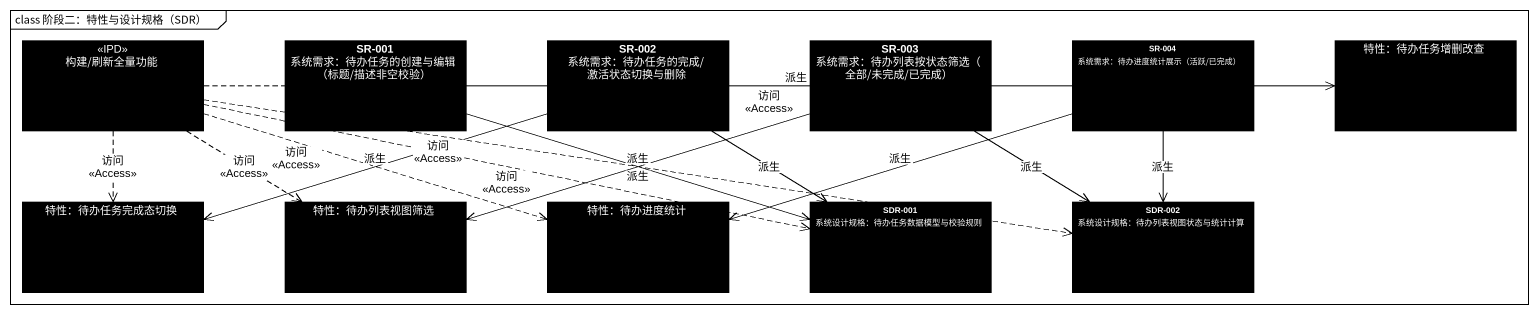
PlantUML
@startuml
mainframe class 阶段二：特性与设计规格（SDR）
hide circle
hide empty members
class "构建/刷新全量功能" as 构建_刷新全量功能 <<IPD>> #000000
class "SR-001 系统需求：待办任务的创建与编辑（标题/描述非空校验）" as SR_001_系统需求_待办任务的创建与编辑_标题 #000000
class "SR-002 系统需求：待办任务的完成/激活状态切换与删除" as SR_002_系统需求_待办任务的完成 #000000
class "SR-003 系统需求：待办列表按状态筛选（全部/未完成/已完成）" as SR_003_系统需求_待办列表按状态筛选_全部 #000000
class "SR-004 系统需求：待办进度统计展示（活跃/已完成）" as SR_004_系统需求_待办进度统计展示_活跃_已完成 #000000
class "特性：待办任务增删改查" as 特性_待办任务增删改查 #000000
class "特性：待办任务完成态切换" as 特性_待办任务完成态切换 #000000
class "特性：待办列表视图筛选" as 特性_待办列表视图筛选 #000000
class "特性：待办进度统计" as 特性_待办进度统计 #000000
class "SDR-001 系统设计规格：待办任务数据模型与校验规则" as SDR_001_系统设计规格_待办任务数据模型与校验规则 #000000
class "SDR-002 系统设计规格：待办列表视图状态与统计计算" as SDR_002_系统设计规格_待办列表视图状态与统计计算 #000000
构建_刷新全量功能 .right.> 特性_待办任务增删改查 : 访问\n<<Access>>
构建_刷新全量功能 ..> 特性_待办任务完成态切换 : 访问\n<<Access>>
构建_刷新全量功能 ..> 特性_待办列表视图筛选 : 访问\n<<Access>>
构建_刷新全量功能 .right.> 特性_待办进度统计 : 访问\n<<Access>>
构建_刷新全量功能 .right.> SDR_001_系统设计规格_待办任务数据模型与校验规则 : 访问\n<<Access>>
构建_刷新全量功能 .right.> SDR_002_系统设计规格_待办列表视图状态与统计计算 : 访问\n<<Access>>
SR_001_系统需求_待办任务的创建与编辑_标题 -right-> 特性_待办任务增删改查 : 派生
SR_001_系统需求_待办任务的创建与编辑_标题 -right-> SDR_001_系统设计规格_待办任务数据模型与校验规则 : 派生
SR_002_系统需求_待办任务的完成 -left-> 特性_待办任务完成态切换 : 派生
SR_002_系统需求_待办任务的完成 --> SDR_001_系统设计规格_待办任务数据模型与校验规则 : 派生
SR_003_系统需求_待办列表按状态筛选_全部 -left-> 特性_待办列表视图筛选 : 派生
SR_003_系统需求_待办列表按状态筛选_全部 --> SDR_002_系统设计规格_待办列表视图状态与统计计算 : 派生
SR_004_系统需求_待办进度统计展示_活跃_已完成 -left-> 特性_待办进度统计 : 派生
SR_004_系统需求_待办进度统计展示_活跃_已完成 --> SDR_002_系统设计规格_待办列表视图状态与统计计算 : 派生
@enduml
